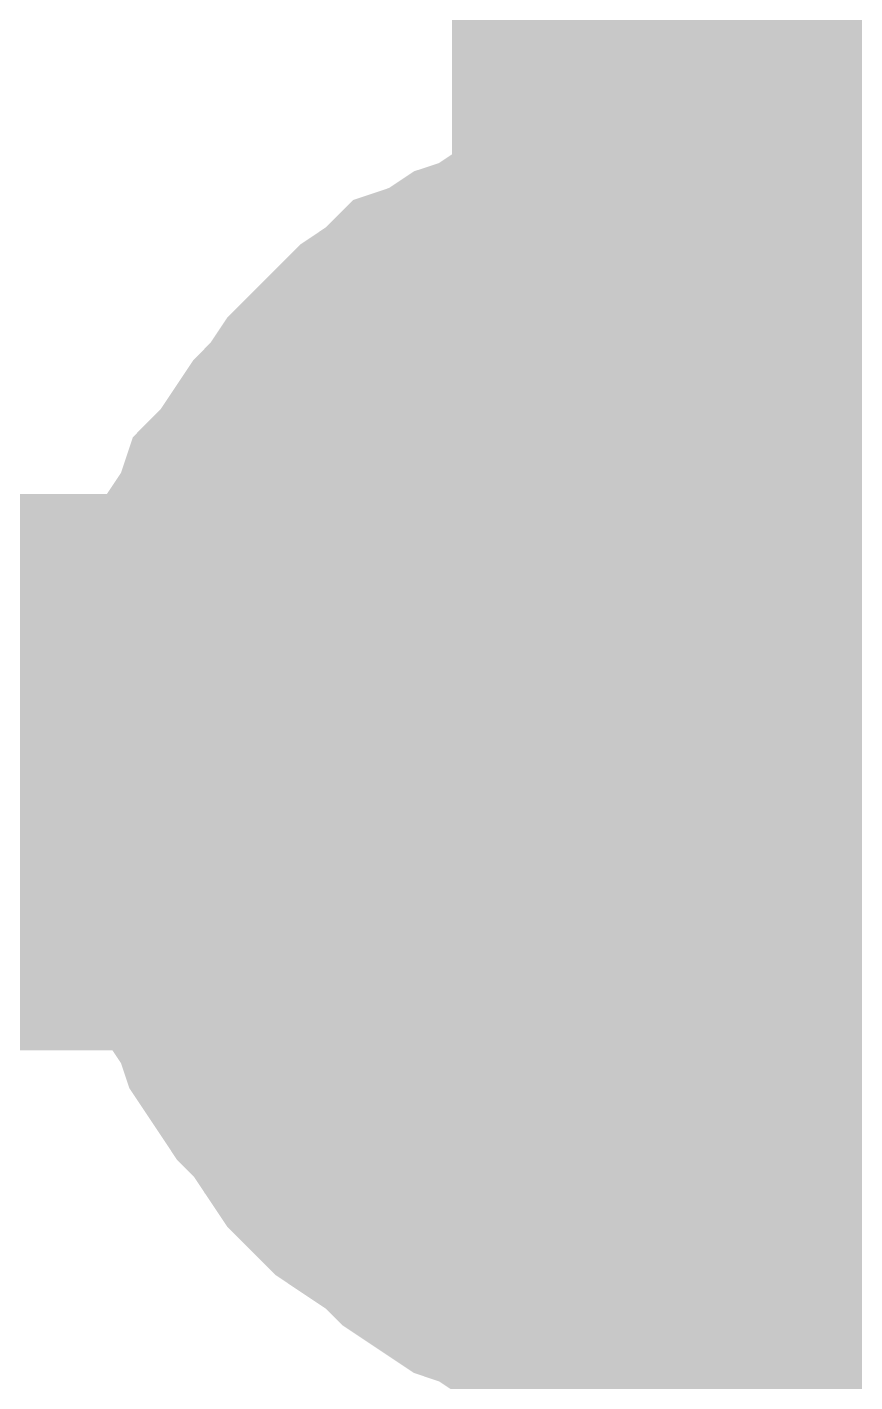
# Model space of a CAD drawing. Header units: inches. Extents: x 0 to 841, y 0 to 594.
# Drawn here: x 284.065 to 285.181, y 396.672 to 398.497 of the extents above; entities that cross this region are included whole.
import ezdxf

# ---------------------------------------------------------------- set-up
doc = ezdxf.new("R2010")
doc.units = ezdxf.units.IN
doc.layers.add('Sheet', color=255, linetype='Continuous')

msp = doc.modelspace()

# ---------------------------------------------------------------- linework, layer by layer
at = {"layer": 'Sheet'}
for points in [[(285.012, 407.4991, 0.7493, 0.7493, 0), (285.012, 397.4935, 0.7493, 0.7493, 0), (285.012, 392.4964, 0.7493, 0.7493, 0), (285.012, 392.4964, 0.7493, 0.7493, 0)], [(284.2485, 397.4935, 0.2997, 0.2997, 0), (284.2485, 397.5385, 0.2997, 0.2997, 0), (284.2485, 397.5721, 0.2997, 0.2997, 0), (284.2597, 397.6058, 0.2997, 0.2997, 0), (284.2597, 397.6507, 0.2997, 0.2997, 0), (284.2709, 397.6844, 0.2997, 0.2997, 0), (284.2822, 397.7181, 0.2997, 0.2997, 0), (284.2934, 397.763, 0.2997, 0.2997, 0), (284.3046, 397.7967, 0.2997, 0.2997, 0), (284.3271, 397.8304, 0.2997, 0.2997, 0), (284.3383, 397.8641, 0.2997, 0.2997, 0), (284.3608, 397.8866, 0.2997, 0.2997, 0), (284.3832, 397.9203, 0.2997, 0.2997, 0), (284.4057, 397.9539, 0.2997, 0.2997, 0), (284.4281, 397.9764, 0.2997, 0.2997, 0), (284.4506, 398.0101, 0.2997, 0.2997, 0), (284.4731, 398.0326, 0.2997, 0.2997, 0), (284.4955, 398.055, 0.2997, 0.2997, 0), (284.5292, 398.0887, 0.2997, 0.2997, 0), (284.5629, 398.1112, 0.2997, 0.2997, 0), (284.5853, 398.1336, 0.2997, 0.2997, 0), (284.619, 398.1449, 0.2997, 0.2997, 0), (284.6527, 398.1673, 0.2997, 0.2997, 0), (284.6864, 398.1785, 0.2997, 0.2997, 0), (284.7201, 398.201, 0.2997, 0.2997, 0), (284.7538, 398.2122, 0.2997, 0.2997, 0), (284.7875, 398.2235, 0.2997, 0.2997, 0), (284.8212, 398.2347, 0.2997, 0.2997, 0), (284.8548, 398.2459, 0.2997, 0.2997, 0), (284.8998, 398.2459, 0.2997, 0.2997, 0), (284.9334, 398.2571, 0.2997, 0.2997, 0), (284.9784, 398.2571, 0.2997, 0.2997, 0), (285.012, 398.2571, 0.2997, 0.2997, 0)], [(284.2485, 397.4935, 0.2997, 0.2997, 0), (284.2485, 397.5385, 0.2997, 0.2997, 0), (284.2485, 397.5721, 0.2997, 0.2997, 0), (284.2597, 397.6058, 0.2997, 0.2997, 0), (284.2597, 397.6507, 0.2997, 0.2997, 0), (284.2709, 397.6844, 0.2997, 0.2997, 0), (284.2822, 397.7181, 0.2997, 0.2997, 0), (284.2934, 397.763, 0.2997, 0.2997, 0), (284.3046, 397.7967, 0.2997, 0.2997, 0), (284.3271, 397.8304, 0.2997, 0.2997, 0), (284.3383, 397.8641, 0.2997, 0.2997, 0), (284.3608, 397.8866, 0.2997, 0.2997, 0), (284.3832, 397.9203, 0.2997, 0.2997, 0), (284.4057, 397.9539, 0.2997, 0.2997, 0), (284.4281, 397.9764, 0.2997, 0.2997, 0), (284.4506, 398.0101, 0.2997, 0.2997, 0), (284.4731, 398.0326, 0.2997, 0.2997, 0), (284.4955, 398.055, 0.2997, 0.2997, 0), (284.5292, 398.0887, 0.2997, 0.2997, 0), (284.5629, 398.1112, 0.2997, 0.2997, 0), (284.5853, 398.1336, 0.2997, 0.2997, 0), (284.619, 398.1449, 0.2997, 0.2997, 0), (284.6527, 398.1673, 0.2997, 0.2997, 0), (284.6864, 398.1785, 0.2997, 0.2997, 0), (284.7201, 398.201, 0.2997, 0.2997, 0), (284.7538, 398.2122, 0.2997, 0.2997, 0), (284.7875, 398.2235, 0.2997, 0.2997, 0), (284.8212, 398.2347, 0.2997, 0.2997, 0), (284.8548, 398.2459, 0.2997, 0.2997, 0), (284.8998, 398.2459, 0.2997, 0.2997, 0), (284.9334, 398.2571, 0.2997, 0.2997, 0), (284.9784, 398.2571, 0.2997, 0.2997, 0), (285.012, 398.2571, 0.2997, 0.2997, 0)], [(284.2485, 397.4935, 0.2997, 0.2997, 0), (284.2485, 397.5385, 0.2997, 0.2997, 0), (284.2485, 397.5721, 0.2997, 0.2997, 0), (284.2597, 397.6058, 0.2997, 0.2997, 0), (284.2597, 397.6507, 0.2997, 0.2997, 0), (284.2709, 397.6844, 0.2997, 0.2997, 0), (284.2822, 397.7181, 0.2997, 0.2997, 0), (284.2934, 397.763, 0.2997, 0.2997, 0), (284.3046, 397.7967, 0.2997, 0.2997, 0), (284.3271, 397.8304, 0.2997, 0.2997, 0), (284.3383, 397.8641, 0.2997, 0.2997, 0), (284.3608, 397.8866, 0.2997, 0.2997, 0), (284.3832, 397.9203, 0.2997, 0.2997, 0), (284.4057, 397.9539, 0.2997, 0.2997, 0), (284.4281, 397.9764, 0.2997, 0.2997, 0), (284.4506, 398.0101, 0.2997, 0.2997, 0), (284.4731, 398.0326, 0.2997, 0.2997, 0), (284.4955, 398.055, 0.2997, 0.2997, 0), (284.5292, 398.0887, 0.2997, 0.2997, 0), (284.5629, 398.1112, 0.2997, 0.2997, 0), (284.5853, 398.1336, 0.2997, 0.2997, 0), (284.619, 398.1449, 0.2997, 0.2997, 0), (284.6527, 398.1673, 0.2997, 0.2997, 0), (284.6864, 398.1785, 0.2997, 0.2997, 0), (284.7201, 398.201, 0.2997, 0.2997, 0), (284.7538, 398.2122, 0.2997, 0.2997, 0), (284.7875, 398.2235, 0.2997, 0.2997, 0), (284.8212, 398.2347, 0.2997, 0.2997, 0), (284.8548, 398.2459, 0.2997, 0.2997, 0), (284.8998, 398.2459, 0.2997, 0.2997, 0), (284.9334, 398.2571, 0.2997, 0.2997, 0), (284.9784, 398.2571, 0.2997, 0.2997, 0), (285.012, 398.2571, 0.2997, 0.2997, 0)], [(285.012, 398.2571, 0.2997, 0.2997, 0), (285.012, 398.2571, 0.2997, 0.2997, 0)], [(285.012, 398.2571, 0.2997, 0.2997, 0), (285.057, 398.2571, 0.2997, 0.2997, 0), (285.0906, 398.2571, 0.2997, 0.2997, 0), (285.1243, 398.2459, 0.2997, 0.2997, 0), (285.1692, 398.2459, 0.2997, 0.2997, 0), (285.2029, 398.2347, 0.2997, 0.2997, 0), (285.2366, 398.2235, 0.2997, 0.2997, 0), (285.2815, 398.2122, 0.2997, 0.2997, 0), (285.3152, 398.201, 0.2997, 0.2997, 0), (285.3489, 398.1785, 0.2997, 0.2997, 0)], [(285.012, 398.2571, 0.2997, 0.2997, 0), (285.012, 398.2571, 0.2997, 0.2997, 0)], [(285.012, 398.2571, 0.2997, 0.2997, 0), (285.057, 398.2571, 0.2997, 0.2997, 0), (285.0906, 398.2571, 0.2997, 0.2997, 0), (285.1243, 398.2459, 0.2997, 0.2997, 0), (285.1692, 398.2459, 0.2997, 0.2997, 0), (285.2029, 398.2347, 0.2997, 0.2997, 0), (285.2366, 398.2235, 0.2997, 0.2997, 0), (285.2815, 398.2122, 0.2997, 0.2997, 0), (285.3152, 398.201, 0.2997, 0.2997, 0), (285.3489, 398.1785, 0.2997, 0.2997, 0)], [(285.012, 398.2571, 0.2997, 0.2997, 0), (285.012, 398.2571, 0.2997, 0.2997, 0)], [(285.012, 398.2571, 0.2997, 0.2997, 0), (285.057, 398.2571, 0.2997, 0.2997, 0), (285.0906, 398.2571, 0.2997, 0.2997, 0), (285.1243, 398.2459, 0.2997, 0.2997, 0), (285.1692, 398.2459, 0.2997, 0.2997, 0), (285.2029, 398.2347, 0.2997, 0.2997, 0), (285.2366, 398.2235, 0.2997, 0.2997, 0), (285.2815, 398.2122, 0.2997, 0.2997, 0), (285.3152, 398.201, 0.2997, 0.2997, 0), (285.3489, 398.1785, 0.2997, 0.2997, 0)], [(284.2485, 397.4935, 0.0991, 0.0991, 0), (284.2485, 397.5385, 0.0991, 0.0991, 0), (284.2485, 397.5721, 0.0991, 0.0991, 0), (284.2597, 397.6058, 0.0991, 0.0991, 0), (284.2597, 397.6507, 0.0991, 0.0991, 0), (284.2709, 397.6844, 0.0991, 0.0991, 0), (284.2822, 397.7181, 0.0991, 0.0991, 0), (284.2934, 397.763, 0.0991, 0.0991, 0), (284.3046, 397.7967, 0.0991, 0.0991, 0), (284.3271, 397.8304, 0.0991, 0.0991, 0), (284.3383, 397.8641, 0.0991, 0.0991, 0), (284.3608, 397.8866, 0.0991, 0.0991, 0), (284.3832, 397.9203, 0.0991, 0.0991, 0), (284.4057, 397.9539, 0.0991, 0.0991, 0), (284.4281, 397.9764, 0.0991, 0.0991, 0), (284.4506, 398.0101, 0.0991, 0.0991, 0), (284.4731, 398.0326, 0.0991, 0.0991, 0), (284.4955, 398.055, 0.0991, 0.0991, 0), (284.5292, 398.0887, 0.0991, 0.0991, 0), (284.5629, 398.1112, 0.0991, 0.0991, 0), (284.5853, 398.1336, 0.0991, 0.0991, 0), (284.619, 398.1449, 0.0991, 0.0991, 0), (284.6527, 398.1673, 0.0991, 0.0991, 0), (284.6864, 398.1785, 0.0991, 0.0991, 0), (284.7201, 398.201, 0.0991, 0.0991, 0), (284.7538, 398.2122, 0.0991, 0.0991, 0), (284.7875, 398.2235, 0.0991, 0.0991, 0), (284.8212, 398.2347, 0.0991, 0.0991, 0), (284.8548, 398.2459, 0.0991, 0.0991, 0), (284.8998, 398.2459, 0.0991, 0.0991, 0), (284.9334, 398.2571, 0.0991, 0.0991, 0), (284.9784, 398.2571, 0.0991, 0.0991, 0), (285.012, 398.2571, 0.0991, 0.0991, 0)], [(284.2485, 397.4935, 0.0991, 0.0991, 0), (284.2485, 397.5385, 0.0991, 0.0991, 0), (284.2485, 397.5721, 0.0991, 0.0991, 0), (284.2597, 397.6058, 0.0991, 0.0991, 0), (284.2597, 397.6507, 0.0991, 0.0991, 0), (284.2709, 397.6844, 0.0991, 0.0991, 0), (284.2822, 397.7181, 0.0991, 0.0991, 0), (284.2934, 397.763, 0.0991, 0.0991, 0), (284.3046, 397.7967, 0.0991, 0.0991, 0), (284.3271, 397.8304, 0.0991, 0.0991, 0), (284.3383, 397.8641, 0.0991, 0.0991, 0), (284.3608, 397.8866, 0.0991, 0.0991, 0), (284.3832, 397.9203, 0.0991, 0.0991, 0), (284.4057, 397.9539, 0.0991, 0.0991, 0), (284.4281, 397.9764, 0.0991, 0.0991, 0), (284.4506, 398.0101, 0.0991, 0.0991, 0), (284.4731, 398.0326, 0.0991, 0.0991, 0), (284.4955, 398.055, 0.0991, 0.0991, 0), (284.5292, 398.0887, 0.0991, 0.0991, 0), (284.5629, 398.1112, 0.0991, 0.0991, 0), (284.5853, 398.1336, 0.0991, 0.0991, 0), (284.619, 398.1449, 0.0991, 0.0991, 0), (284.6527, 398.1673, 0.0991, 0.0991, 0), (284.6864, 398.1785, 0.0991, 0.0991, 0), (284.7201, 398.201, 0.0991, 0.0991, 0), (284.7538, 398.2122, 0.0991, 0.0991, 0), (284.7875, 398.2235, 0.0991, 0.0991, 0), (284.8212, 398.2347, 0.0991, 0.0991, 0), (284.8548, 398.2459, 0.0991, 0.0991, 0), (284.8998, 398.2459, 0.0991, 0.0991, 0), (284.9334, 398.2571, 0.0991, 0.0991, 0), (284.9784, 398.2571, 0.0991, 0.0991, 0), (285.012, 398.2571, 0.0991, 0.0991, 0)], [(284.2485, 397.4935, 0.0991, 0.0991, 0), (284.2485, 397.5385, 0.0991, 0.0991, 0), (284.2485, 397.5721, 0.0991, 0.0991, 0), (284.2597, 397.6058, 0.0991, 0.0991, 0), (284.2597, 397.6507, 0.0991, 0.0991, 0), (284.2709, 397.6844, 0.0991, 0.0991, 0), (284.2822, 397.7181, 0.0991, 0.0991, 0), (284.2934, 397.763, 0.0991, 0.0991, 0), (284.3046, 397.7967, 0.0991, 0.0991, 0), (284.3271, 397.8304, 0.0991, 0.0991, 0), (284.3383, 397.8641, 0.0991, 0.0991, 0), (284.3608, 397.8866, 0.0991, 0.0991, 0), (284.3832, 397.9203, 0.0991, 0.0991, 0), (284.4057, 397.9539, 0.0991, 0.0991, 0), (284.4281, 397.9764, 0.0991, 0.0991, 0), (284.4506, 398.0101, 0.0991, 0.0991, 0), (284.4731, 398.0326, 0.0991, 0.0991, 0), (284.4955, 398.055, 0.0991, 0.0991, 0), (284.5292, 398.0887, 0.0991, 0.0991, 0), (284.5629, 398.1112, 0.0991, 0.0991, 0), (284.5853, 398.1336, 0.0991, 0.0991, 0), (284.619, 398.1449, 0.0991, 0.0991, 0), (284.6527, 398.1673, 0.0991, 0.0991, 0), (284.6864, 398.1785, 0.0991, 0.0991, 0), (284.7201, 398.201, 0.0991, 0.0991, 0), (284.7538, 398.2122, 0.0991, 0.0991, 0), (284.7875, 398.2235, 0.0991, 0.0991, 0), (284.8212, 398.2347, 0.0991, 0.0991, 0), (284.8548, 398.2459, 0.0991, 0.0991, 0), (284.8998, 398.2459, 0.0991, 0.0991, 0), (284.9334, 398.2571, 0.0991, 0.0991, 0), (284.9784, 398.2571, 0.0991, 0.0991, 0), (285.012, 398.2571, 0.0991, 0.0991, 0)], [(285.012, 398.2571, 0.0991, 0.0991, 0), (285.012, 398.2571, 0.0991, 0.0991, 0)], [(285.012, 398.2571, 0.0991, 0.0991, 0), (285.057, 398.2571, 0.0991, 0.0991, 0), (285.0906, 398.2571, 0.0991, 0.0991, 0), (285.1243, 398.2459, 0.0991, 0.0991, 0), (285.1692, 398.2459, 0.0991, 0.0991, 0), (285.2029, 398.2347, 0.0991, 0.0991, 0), (285.2366, 398.2235, 0.0991, 0.0991, 0)], [(285.012, 398.2571, 0.0991, 0.0991, 0), (285.012, 398.2571, 0.0991, 0.0991, 0)], [(285.012, 398.2571, 0.0991, 0.0991, 0), (285.057, 398.2571, 0.0991, 0.0991, 0), (285.0906, 398.2571, 0.0991, 0.0991, 0), (285.1243, 398.2459, 0.0991, 0.0991, 0), (285.1692, 398.2459, 0.0991, 0.0991, 0), (285.2029, 398.2347, 0.0991, 0.0991, 0), (285.2366, 398.2235, 0.0991, 0.0991, 0)], [(285.012, 398.2571, 0.0991, 0.0991, 0), (285.012, 398.2571, 0.0991, 0.0991, 0)], [(285.012, 398.2571, 0.0991, 0.0991, 0), (285.057, 398.2571, 0.0991, 0.0991, 0), (285.0906, 398.2571, 0.0991, 0.0991, 0), (285.1243, 398.2459, 0.0991, 0.0991, 0), (285.1692, 398.2459, 0.0991, 0.0991, 0), (285.2029, 398.2347, 0.0991, 0.0991, 0), (285.2366, 398.2235, 0.0991, 0.0991, 0)], [(284.5067, 397.4935, 0.2997, 0.2997, 0), (284.5067, 397.516, 0.2997, 0.2997, 0), (284.5067, 397.5497, 0.2997, 0.2997, 0), (284.518, 397.5721, 0.2997, 0.2997, 0), (284.518, 397.5946, 0.2997, 0.2997, 0), (284.518, 397.6171, 0.2997, 0.2997, 0), (284.5292, 397.6395, 0.2997, 0.2997, 0), (284.5404, 397.6732, 0.2997, 0.2997, 0), (284.5517, 397.6957, 0.2997, 0.2997, 0), (284.5517, 397.7181, 0.2997, 0.2997, 0), (284.5629, 397.7406, 0.2997, 0.2997, 0), (284.5741, 397.7518, 0.2997, 0.2997, 0), (284.5966, 397.7743, 0.2997, 0.2997, 0), (284.6078, 397.7967, 0.2997, 0.2997, 0), (284.619, 397.8192, 0.2997, 0.2997, 0), (284.6415, 397.8304, 0.2997, 0.2997, 0), (284.6527, 397.8529, 0.2997, 0.2997, 0), (284.6752, 397.8641, 0.2997, 0.2997, 0), (284.6864, 397.8866, 0.2997, 0.2997, 0), (284.7089, 397.8978, 0.2997, 0.2997, 0), (284.7313, 397.909, 0.2997, 0.2997, 0), (284.7538, 397.9315, 0.2997, 0.2997, 0), (284.765, 397.9427, 0.2997, 0.2997, 0), (284.7875, 397.9539, 0.2997, 0.2997, 0), (284.8099, 397.9539, 0.2997, 0.2997, 0), (284.8324, 397.9652, 0.2997, 0.2997, 0), (284.8661, 397.9764, 0.2997, 0.2997, 0), (284.8885, 397.9876, 0.2997, 0.2997, 0), (284.911, 397.9876, 0.2997, 0.2997, 0), (284.9334, 397.9876, 0.2997, 0.2997, 0), (284.9559, 397.9989, 0.2997, 0.2997, 0), (284.9896, 397.9989, 0.2997, 0.2997, 0), (285.012, 397.9989, 0.2997, 0.2997, 0)], [(284.5067, 397.4935, 0.2997, 0.2997, 0), (284.5067, 397.516, 0.2997, 0.2997, 0), (284.5067, 397.5497, 0.2997, 0.2997, 0), (284.518, 397.5721, 0.2997, 0.2997, 0), (284.518, 397.5946, 0.2997, 0.2997, 0), (284.518, 397.6171, 0.2997, 0.2997, 0), (284.5292, 397.6395, 0.2997, 0.2997, 0), (284.5404, 397.6732, 0.2997, 0.2997, 0), (284.5517, 397.6957, 0.2997, 0.2997, 0), (284.5517, 397.7181, 0.2997, 0.2997, 0), (284.5629, 397.7406, 0.2997, 0.2997, 0), (284.5741, 397.7518, 0.2997, 0.2997, 0), (284.5966, 397.7743, 0.2997, 0.2997, 0), (284.6078, 397.7967, 0.2997, 0.2997, 0), (284.619, 397.8192, 0.2997, 0.2997, 0), (284.6415, 397.8304, 0.2997, 0.2997, 0), (284.6527, 397.8529, 0.2997, 0.2997, 0), (284.6752, 397.8641, 0.2997, 0.2997, 0), (284.6864, 397.8866, 0.2997, 0.2997, 0), (284.7089, 397.8978, 0.2997, 0.2997, 0), (284.7313, 397.909, 0.2997, 0.2997, 0), (284.7538, 397.9315, 0.2997, 0.2997, 0), (284.765, 397.9427, 0.2997, 0.2997, 0), (284.7875, 397.9539, 0.2997, 0.2997, 0), (284.8099, 397.9539, 0.2997, 0.2997, 0), (284.8324, 397.9652, 0.2997, 0.2997, 0), (284.8661, 397.9764, 0.2997, 0.2997, 0), (284.8885, 397.9876, 0.2997, 0.2997, 0), (284.911, 397.9876, 0.2997, 0.2997, 0), (284.9334, 397.9876, 0.2997, 0.2997, 0), (284.9559, 397.9989, 0.2997, 0.2997, 0), (284.9896, 397.9989, 0.2997, 0.2997, 0), (285.012, 397.9989, 0.2997, 0.2997, 0)], [(285.012, 397.9989, 0.2997, 0.2997, 0), (285.012, 397.9989, 0.2997, 0.2997, 0)], [(285.012, 397.9989, 0.2997, 0.2997, 0), (285.0345, 397.9989, 0.2997, 0.2997, 0), (285.0682, 397.9989, 0.2997, 0.2997, 0), (285.0906, 397.9876, 0.2997, 0.2997, 0), (285.1131, 397.9876, 0.2997, 0.2997, 0), (285.1356, 397.9876, 0.2997, 0.2997, 0), (285.158, 397.9764, 0.2997, 0.2997, 0), (285.1917, 397.9652, 0.2997, 0.2997, 0), (285.2142, 397.9539, 0.2997, 0.2997, 0), (285.2366, 397.9539, 0.2997, 0.2997, 0), (285.2591, 397.9427, 0.2997, 0.2997, 0), (285.2703, 397.9315, 0.2997, 0.2997, 0), (285.2928, 397.909, 0.2997, 0.2997, 0), (285.3152, 397.8978, 0.2997, 0.2997, 0), (285.3377, 397.8866, 0.2997, 0.2997, 0)], [(285.012, 397.9989, 0.2997, 0.2997, 0), (285.012, 397.9989, 0.2997, 0.2997, 0)], [(285.012, 397.9989, 0.2997, 0.2997, 0), (285.0345, 397.9989, 0.2997, 0.2997, 0), (285.0682, 397.9989, 0.2997, 0.2997, 0), (285.0906, 397.9876, 0.2997, 0.2997, 0), (285.1131, 397.9876, 0.2997, 0.2997, 0), (285.1356, 397.9876, 0.2997, 0.2997, 0), (285.158, 397.9764, 0.2997, 0.2997, 0), (285.1917, 397.9652, 0.2997, 0.2997, 0), (285.2142, 397.9539, 0.2997, 0.2997, 0), (285.2366, 397.9539, 0.2997, 0.2997, 0), (285.2591, 397.9427, 0.2997, 0.2997, 0), (285.2703, 397.9315, 0.2997, 0.2997, 0), (285.2928, 397.909, 0.2997, 0.2997, 0), (285.3152, 397.8978, 0.2997, 0.2997, 0), (285.3377, 397.8866, 0.2997, 0.2997, 0)], [(284.5067, 397.4935, 0.0991, 0.0991, 0), (284.5067, 397.516, 0.0991, 0.0991, 0), (284.5067, 397.5497, 0.0991, 0.0991, 0), (284.518, 397.5721, 0.0991, 0.0991, 0), (284.518, 397.5946, 0.0991, 0.0991, 0), (284.518, 397.6171, 0.0991, 0.0991, 0), (284.5292, 397.6395, 0.0991, 0.0991, 0), (284.5404, 397.6732, 0.0991, 0.0991, 0), (284.5517, 397.6957, 0.0991, 0.0991, 0), (284.5517, 397.7181, 0.0991, 0.0991, 0), (284.5629, 397.7406, 0.0991, 0.0991, 0), (284.5741, 397.7518, 0.0991, 0.0991, 0), (284.5966, 397.7743, 0.0991, 0.0991, 0), (284.6078, 397.7967, 0.0991, 0.0991, 0), (284.619, 397.8192, 0.0991, 0.0991, 0), (284.6415, 397.8304, 0.0991, 0.0991, 0), (284.6527, 397.8529, 0.0991, 0.0991, 0), (284.6752, 397.8641, 0.0991, 0.0991, 0), (284.6864, 397.8866, 0.0991, 0.0991, 0), (284.7089, 397.8978, 0.0991, 0.0991, 0), (284.7313, 397.909, 0.0991, 0.0991, 0), (284.7538, 397.9315, 0.0991, 0.0991, 0), (284.765, 397.9427, 0.0991, 0.0991, 0), (284.7875, 397.9539, 0.0991, 0.0991, 0), (284.8099, 397.9539, 0.0991, 0.0991, 0), (284.8324, 397.9652, 0.0991, 0.0991, 0), (284.8661, 397.9764, 0.0991, 0.0991, 0), (284.8885, 397.9876, 0.0991, 0.0991, 0), (284.911, 397.9876, 0.0991, 0.0991, 0), (284.9334, 397.9876, 0.0991, 0.0991, 0), (284.9559, 397.9989, 0.0991, 0.0991, 0), (284.9896, 397.9989, 0.0991, 0.0991, 0), (285.012, 397.9989, 0.0991, 0.0991, 0)], [(284.5067, 397.4935, 0.0991, 0.0991, 0), (284.5067, 397.516, 0.0991, 0.0991, 0), (284.5067, 397.5497, 0.0991, 0.0991, 0), (284.518, 397.5721, 0.0991, 0.0991, 0), (284.518, 397.5946, 0.0991, 0.0991, 0), (284.518, 397.6171, 0.0991, 0.0991, 0), (284.5292, 397.6395, 0.0991, 0.0991, 0), (284.5404, 397.6732, 0.0991, 0.0991, 0), (284.5517, 397.6957, 0.0991, 0.0991, 0), (284.5517, 397.7181, 0.0991, 0.0991, 0), (284.5629, 397.7406, 0.0991, 0.0991, 0), (284.5741, 397.7518, 0.0991, 0.0991, 0), (284.5966, 397.7743, 0.0991, 0.0991, 0), (284.6078, 397.7967, 0.0991, 0.0991, 0), (284.619, 397.8192, 0.0991, 0.0991, 0), (284.6415, 397.8304, 0.0991, 0.0991, 0), (284.6527, 397.8529, 0.0991, 0.0991, 0), (284.6752, 397.8641, 0.0991, 0.0991, 0), (284.6864, 397.8866, 0.0991, 0.0991, 0), (284.7089, 397.8978, 0.0991, 0.0991, 0), (284.7313, 397.909, 0.0991, 0.0991, 0), (284.7538, 397.9315, 0.0991, 0.0991, 0), (284.765, 397.9427, 0.0991, 0.0991, 0), (284.7875, 397.9539, 0.0991, 0.0991, 0), (284.8099, 397.9539, 0.0991, 0.0991, 0), (284.8324, 397.9652, 0.0991, 0.0991, 0), (284.8661, 397.9764, 0.0991, 0.0991, 0), (284.8885, 397.9876, 0.0991, 0.0991, 0), (284.911, 397.9876, 0.0991, 0.0991, 0), (284.9334, 397.9876, 0.0991, 0.0991, 0), (284.9559, 397.9989, 0.0991, 0.0991, 0), (284.9896, 397.9989, 0.0991, 0.0991, 0), (285.012, 397.9989, 0.0991, 0.0991, 0)], [(285.012, 397.9989, 0.0991, 0.0991, 0), (285.012, 397.9989, 0.0991, 0.0991, 0)], [(285.012, 397.9989, 0.0991, 0.0991, 0), (285.0345, 397.9989, 0.0991, 0.0991, 0), (285.0682, 397.9989, 0.0991, 0.0991, 0), (285.0906, 397.9876, 0.0991, 0.0991, 0), (285.1131, 397.9876, 0.0991, 0.0991, 0), (285.1356, 397.9876, 0.0991, 0.0991, 0), (285.158, 397.9764, 0.0991, 0.0991, 0), (285.1917, 397.9652, 0.0991, 0.0991, 0), (285.2142, 397.9539, 0.0991, 0.0991, 0), (285.2366, 397.9539, 0.0991, 0.0991, 0)], [(285.012, 397.9989, 0.0991, 0.0991, 0), (285.012, 397.9989, 0.0991, 0.0991, 0)], [(285.012, 397.9989, 0.0991, 0.0991, 0), (285.0345, 397.9989, 0.0991, 0.0991, 0), (285.0682, 397.9989, 0.0991, 0.0991, 0), (285.0906, 397.9876, 0.0991, 0.0991, 0), (285.1131, 397.9876, 0.0991, 0.0991, 0), (285.1356, 397.9876, 0.0991, 0.0991, 0), (285.158, 397.9764, 0.0991, 0.0991, 0), (285.1917, 397.9652, 0.0991, 0.0991, 0), (285.2142, 397.9539, 0.0991, 0.0991, 0), (285.2366, 397.9539, 0.0991, 0.0991, 0)], [(279.5099, 397.4935, 0.7493, 0.7493, 0), (285.012, 397.4935, 0.7493, 0.7493, 0)], [(280.0152, 397.4935, 0.2997, 0.2997, 0), (285.012, 397.4935, 0.2997, 0.2997, 0)], [(285.012, 396.7299, 0.2997, 0.2997, 0), (284.9784, 396.7299, 0.2997, 0.2997, 0), (284.9334, 396.7299, 0.2997, 0.2997, 0), (284.8998, 396.7412, 0.2997, 0.2997, 0), (284.8548, 396.7412, 0.2997, 0.2997, 0), (284.8212, 396.7524, 0.2997, 0.2997, 0), (284.7875, 396.7636, 0.2997, 0.2997, 0), (284.7538, 396.7748, 0.2997, 0.2997, 0), (284.7201, 396.7861, 0.2997, 0.2997, 0), (284.6864, 396.8085, 0.2997, 0.2997, 0), (284.6527, 396.8198, 0.2997, 0.2997, 0), (284.619, 396.8422, 0.2997, 0.2997, 0), (284.5853, 396.8647, 0.2997, 0.2997, 0), (284.5629, 396.8871, 0.2997, 0.2997, 0), (284.5292, 396.9096, 0.2997, 0.2997, 0), (284.4955, 396.9321, 0.2997, 0.2997, 0), (284.4731, 396.9545, 0.2997, 0.2997, 0), (284.4506, 396.977, 0.2997, 0.2997, 0), (284.4281, 397.0107, 0.2997, 0.2997, 0), (284.4057, 397.0444, 0.2997, 0.2997, 0), (284.3832, 397.0668, 0.2997, 0.2997, 0), (284.3608, 397.1005, 0.2997, 0.2997, 0), (284.3383, 397.1342, 0.2997, 0.2997, 0), (284.3271, 397.1679, 0.2997, 0.2997, 0), (284.3046, 397.2016, 0.2997, 0.2997, 0), (284.2934, 397.2353, 0.2997, 0.2997, 0), (284.2822, 397.2689, 0.2997, 0.2997, 0), (284.2709, 397.3026, 0.2997, 0.2997, 0), (284.2597, 397.3363, 0.2997, 0.2997, 0), (284.2597, 397.3812, 0.2997, 0.2997, 0), (284.2485, 397.4149, 0.2997, 0.2997, 0), (284.2485, 397.4598, 0.2997, 0.2997, 0), (284.2485, 397.4935, 0.2997, 0.2997, 0)], [(284.2485, 397.4935, 0.2997, 0.2997, 0), (284.2485, 397.4935, 0.2997, 0.2997, 0)], [(285.012, 396.7299, 0.2997, 0.2997, 0), (284.9784, 396.7299, 0.2997, 0.2997, 0), (284.9334, 396.7299, 0.2997, 0.2997, 0), (284.8998, 396.7412, 0.2997, 0.2997, 0), (284.8548, 396.7412, 0.2997, 0.2997, 0), (284.8212, 396.7524, 0.2997, 0.2997, 0), (284.7875, 396.7636, 0.2997, 0.2997, 0), (284.7538, 396.7748, 0.2997, 0.2997, 0), (284.7201, 396.7861, 0.2997, 0.2997, 0), (284.6864, 396.8085, 0.2997, 0.2997, 0), (284.6527, 396.8198, 0.2997, 0.2997, 0), (284.619, 396.8422, 0.2997, 0.2997, 0), (284.5853, 396.8647, 0.2997, 0.2997, 0), (284.5629, 396.8871, 0.2997, 0.2997, 0), (284.5292, 396.9096, 0.2997, 0.2997, 0), (284.4955, 396.9321, 0.2997, 0.2997, 0), (284.4731, 396.9545, 0.2997, 0.2997, 0), (284.4506, 396.977, 0.2997, 0.2997, 0), (284.4281, 397.0107, 0.2997, 0.2997, 0), (284.4057, 397.0444, 0.2997, 0.2997, 0), (284.3832, 397.0668, 0.2997, 0.2997, 0), (284.3608, 397.1005, 0.2997, 0.2997, 0), (284.3383, 397.1342, 0.2997, 0.2997, 0), (284.3271, 397.1679, 0.2997, 0.2997, 0), (284.3046, 397.2016, 0.2997, 0.2997, 0), (284.2934, 397.2353, 0.2997, 0.2997, 0), (284.2822, 397.2689, 0.2997, 0.2997, 0), (284.2709, 397.3026, 0.2997, 0.2997, 0), (284.2597, 397.3363, 0.2997, 0.2997, 0), (284.2597, 397.3812, 0.2997, 0.2997, 0), (284.2485, 397.4149, 0.2997, 0.2997, 0), (284.2485, 397.4598, 0.2997, 0.2997, 0), (284.2485, 397.4935, 0.2997, 0.2997, 0)], [(284.2485, 397.4935, 0.2997, 0.2997, 0), (284.2485, 397.4935, 0.2997, 0.2997, 0)], [(285.012, 396.7299, 0.2997, 0.2997, 0), (284.9784, 396.7299, 0.2997, 0.2997, 0), (284.9334, 396.7299, 0.2997, 0.2997, 0), (284.8998, 396.7412, 0.2997, 0.2997, 0), (284.8548, 396.7412, 0.2997, 0.2997, 0), (284.8212, 396.7524, 0.2997, 0.2997, 0), (284.7875, 396.7636, 0.2997, 0.2997, 0), (284.7538, 396.7748, 0.2997, 0.2997, 0), (284.7201, 396.7861, 0.2997, 0.2997, 0), (284.6864, 396.8085, 0.2997, 0.2997, 0), (284.6527, 396.8198, 0.2997, 0.2997, 0), (284.619, 396.8422, 0.2997, 0.2997, 0), (284.5853, 396.8647, 0.2997, 0.2997, 0), (284.5629, 396.8871, 0.2997, 0.2997, 0), (284.5292, 396.9096, 0.2997, 0.2997, 0), (284.4955, 396.9321, 0.2997, 0.2997, 0), (284.4731, 396.9545, 0.2997, 0.2997, 0), (284.4506, 396.977, 0.2997, 0.2997, 0), (284.4281, 397.0107, 0.2997, 0.2997, 0), (284.4057, 397.0444, 0.2997, 0.2997, 0), (284.3832, 397.0668, 0.2997, 0.2997, 0), (284.3608, 397.1005, 0.2997, 0.2997, 0), (284.3383, 397.1342, 0.2997, 0.2997, 0), (284.3271, 397.1679, 0.2997, 0.2997, 0), (284.3046, 397.2016, 0.2997, 0.2997, 0), (284.2934, 397.2353, 0.2997, 0.2997, 0), (284.2822, 397.2689, 0.2997, 0.2997, 0), (284.2709, 397.3026, 0.2997, 0.2997, 0), (284.2597, 397.3363, 0.2997, 0.2997, 0), (284.2597, 397.3812, 0.2997, 0.2997, 0), (284.2485, 397.4149, 0.2997, 0.2997, 0), (284.2485, 397.4598, 0.2997, 0.2997, 0), (284.2485, 397.4935, 0.2997, 0.2997, 0)], [(284.2485, 397.4935, 0.2997, 0.2997, 0), (284.2485, 397.4935, 0.2997, 0.2997, 0)], [(285.012, 396.9882, 0.2997, 0.2997, 0), (284.9896, 396.9882, 0.2997, 0.2997, 0), (284.9559, 396.9882, 0.2997, 0.2997, 0), (284.9334, 396.9994, 0.2997, 0.2997, 0), (284.911, 396.9994, 0.2997, 0.2997, 0), (284.8885, 396.9994, 0.2997, 0.2997, 0), (284.8661, 397.0107, 0.2997, 0.2997, 0), (284.8324, 397.0219, 0.2997, 0.2997, 0), (284.8099, 397.0331, 0.2997, 0.2997, 0), (284.7875, 397.0331, 0.2997, 0.2997, 0), (284.765, 397.0444, 0.2997, 0.2997, 0), (284.7538, 397.0556, 0.2997, 0.2997, 0), (284.7313, 397.078, 0.2997, 0.2997, 0), (284.7089, 397.0893, 0.2997, 0.2997, 0), (284.6864, 397.1005, 0.2997, 0.2997, 0), (284.6752, 397.123, 0.2997, 0.2997, 0), (284.6527, 397.1342, 0.2997, 0.2997, 0), (284.6415, 397.1566, 0.2997, 0.2997, 0), (284.619, 397.1679, 0.2997, 0.2997, 0), (284.6078, 397.1903, 0.2997, 0.2997, 0), (284.5966, 397.2128, 0.2997, 0.2997, 0), (284.5741, 397.2353, 0.2997, 0.2997, 0), (284.5629, 397.2465, 0.2997, 0.2997, 0), (284.5517, 397.2689, 0.2997, 0.2997, 0), (284.5517, 397.2914, 0.2997, 0.2997, 0), (284.5404, 397.3139, 0.2997, 0.2997, 0), (284.5292, 397.3476, 0.2997, 0.2997, 0), (284.518, 397.37, 0.2997, 0.2997, 0), (284.518, 397.3925, 0.2997, 0.2997, 0), (284.518, 397.4149, 0.2997, 0.2997, 0), (284.5067, 397.4374, 0.2997, 0.2997, 0), (284.5067, 397.4711, 0.2997, 0.2997, 0), (284.5067, 397.4935, 0.2997, 0.2997, 0)], [(284.5067, 397.4935, 0.2997, 0.2997, 0), (284.5067, 397.4935, 0.2997, 0.2997, 0)], [(285.012, 396.9882, 0.2997, 0.2997, 0), (284.9896, 396.9882, 0.2997, 0.2997, 0), (284.9559, 396.9882, 0.2997, 0.2997, 0), (284.9334, 396.9994, 0.2997, 0.2997, 0), (284.911, 396.9994, 0.2997, 0.2997, 0), (284.8885, 396.9994, 0.2997, 0.2997, 0), (284.8661, 397.0107, 0.2997, 0.2997, 0), (284.8324, 397.0219, 0.2997, 0.2997, 0), (284.8099, 397.0331, 0.2997, 0.2997, 0), (284.7875, 397.0331, 0.2997, 0.2997, 0), (284.765, 397.0444, 0.2997, 0.2997, 0), (284.7538, 397.0556, 0.2997, 0.2997, 0), (284.7313, 397.078, 0.2997, 0.2997, 0), (284.7089, 397.0893, 0.2997, 0.2997, 0), (284.6864, 397.1005, 0.2997, 0.2997, 0), (284.6752, 397.123, 0.2997, 0.2997, 0), (284.6527, 397.1342, 0.2997, 0.2997, 0), (284.6415, 397.1566, 0.2997, 0.2997, 0), (284.619, 397.1679, 0.2997, 0.2997, 0), (284.6078, 397.1903, 0.2997, 0.2997, 0), (284.5966, 397.2128, 0.2997, 0.2997, 0), (284.5741, 397.2353, 0.2997, 0.2997, 0), (284.5629, 397.2465, 0.2997, 0.2997, 0), (284.5517, 397.2689, 0.2997, 0.2997, 0), (284.5517, 397.2914, 0.2997, 0.2997, 0), (284.5404, 397.3139, 0.2997, 0.2997, 0), (284.5292, 397.3476, 0.2997, 0.2997, 0), (284.518, 397.37, 0.2997, 0.2997, 0), (284.518, 397.3925, 0.2997, 0.2997, 0), (284.518, 397.4149, 0.2997, 0.2997, 0), (284.5067, 397.4374, 0.2997, 0.2997, 0), (284.5067, 397.4711, 0.2997, 0.2997, 0), (284.5067, 397.4935, 0.2997, 0.2997, 0)], [(284.5067, 397.4935, 0.2997, 0.2997, 0), (284.5067, 397.4935, 0.2997, 0.2997, 0)], [(285.012, 396.7299, 0.0991, 0.0991, 0), (284.9784, 396.7299, 0.0991, 0.0991, 0), (284.9334, 396.7299, 0.0991, 0.0991, 0), (284.8998, 396.7412, 0.0991, 0.0991, 0), (284.8548, 396.7412, 0.0991, 0.0991, 0), (284.8212, 396.7524, 0.0991, 0.0991, 0), (284.7875, 396.7636, 0.0991, 0.0991, 0), (284.7538, 396.7748, 0.0991, 0.0991, 0), (284.7201, 396.7861, 0.0991, 0.0991, 0), (284.6864, 396.8085, 0.0991, 0.0991, 0), (284.6527, 396.8198, 0.0991, 0.0991, 0), (284.619, 396.8422, 0.0991, 0.0991, 0), (284.5853, 396.8647, 0.0991, 0.0991, 0), (284.5629, 396.8871, 0.0991, 0.0991, 0), (284.5292, 396.9096, 0.0991, 0.0991, 0), (284.4955, 396.9321, 0.0991, 0.0991, 0), (284.4731, 396.9545, 0.0991, 0.0991, 0), (284.4506, 396.977, 0.0991, 0.0991, 0), (284.4281, 397.0107, 0.0991, 0.0991, 0), (284.4057, 397.0444, 0.0991, 0.0991, 0), (284.3832, 397.0668, 0.0991, 0.0991, 0), (284.3608, 397.1005, 0.0991, 0.0991, 0), (284.3383, 397.1342, 0.0991, 0.0991, 0), (284.3271, 397.1679, 0.0991, 0.0991, 0), (284.3046, 397.2016, 0.0991, 0.0991, 0), (284.2934, 397.2353, 0.0991, 0.0991, 0), (284.2822, 397.2689, 0.0991, 0.0991, 0), (284.2709, 397.3026, 0.0991, 0.0991, 0), (284.2597, 397.3363, 0.0991, 0.0991, 0), (284.2597, 397.3812, 0.0991, 0.0991, 0), (284.2485, 397.4149, 0.0991, 0.0991, 0), (284.2485, 397.4598, 0.0991, 0.0991, 0), (284.2485, 397.4935, 0.0991, 0.0991, 0)], [(284.2485, 397.4935, 0.0991, 0.0991, 0), (284.2485, 397.4935, 0.0991, 0.0991, 0)], [(285.012, 396.7299, 0.0991, 0.0991, 0), (284.9784, 396.7299, 0.0991, 0.0991, 0), (284.9334, 396.7299, 0.0991, 0.0991, 0), (284.8998, 396.7412, 0.0991, 0.0991, 0), (284.8548, 396.7412, 0.0991, 0.0991, 0), (284.8212, 396.7524, 0.0991, 0.0991, 0), (284.7875, 396.7636, 0.0991, 0.0991, 0), (284.7538, 396.7748, 0.0991, 0.0991, 0), (284.7201, 396.7861, 0.0991, 0.0991, 0), (284.6864, 396.8085, 0.0991, 0.0991, 0), (284.6527, 396.8198, 0.0991, 0.0991, 0), (284.619, 396.8422, 0.0991, 0.0991, 0), (284.5853, 396.8647, 0.0991, 0.0991, 0), (284.5629, 396.8871, 0.0991, 0.0991, 0), (284.5292, 396.9096, 0.0991, 0.0991, 0), (284.4955, 396.9321, 0.0991, 0.0991, 0), (284.4731, 396.9545, 0.0991, 0.0991, 0), (284.4506, 396.977, 0.0991, 0.0991, 0), (284.4281, 397.0107, 0.0991, 0.0991, 0), (284.4057, 397.0444, 0.0991, 0.0991, 0), (284.3832, 397.0668, 0.0991, 0.0991, 0), (284.3608, 397.1005, 0.0991, 0.0991, 0), (284.3383, 397.1342, 0.0991, 0.0991, 0), (284.3271, 397.1679, 0.0991, 0.0991, 0), (284.3046, 397.2016, 0.0991, 0.0991, 0), (284.2934, 397.2353, 0.0991, 0.0991, 0), (284.2822, 397.2689, 0.0991, 0.0991, 0), (284.2709, 397.3026, 0.0991, 0.0991, 0), (284.2597, 397.3363, 0.0991, 0.0991, 0), (284.2597, 397.3812, 0.0991, 0.0991, 0), (284.2485, 397.4149, 0.0991, 0.0991, 0), (284.2485, 397.4598, 0.0991, 0.0991, 0), (284.2485, 397.4935, 0.0991, 0.0991, 0)], [(284.2485, 397.4935, 0.0991, 0.0991, 0), (284.2485, 397.4935, 0.0991, 0.0991, 0)], [(285.012, 396.7299, 0.0991, 0.0991, 0), (284.9784, 396.7299, 0.0991, 0.0991, 0), (284.9334, 396.7299, 0.0991, 0.0991, 0), (284.8998, 396.7412, 0.0991, 0.0991, 0), (284.8548, 396.7412, 0.0991, 0.0991, 0), (284.8212, 396.7524, 0.0991, 0.0991, 0), (284.7875, 396.7636, 0.0991, 0.0991, 0), (284.7538, 396.7748, 0.0991, 0.0991, 0), (284.7201, 396.7861, 0.0991, 0.0991, 0), (284.6864, 396.8085, 0.0991, 0.0991, 0), (284.6527, 396.8198, 0.0991, 0.0991, 0), (284.619, 396.8422, 0.0991, 0.0991, 0), (284.5853, 396.8647, 0.0991, 0.0991, 0), (284.5629, 396.8871, 0.0991, 0.0991, 0), (284.5292, 396.9096, 0.0991, 0.0991, 0), (284.4955, 396.9321, 0.0991, 0.0991, 0), (284.4731, 396.9545, 0.0991, 0.0991, 0), (284.4506, 396.977, 0.0991, 0.0991, 0), (284.4281, 397.0107, 0.0991, 0.0991, 0), (284.4057, 397.0444, 0.0991, 0.0991, 0), (284.3832, 397.0668, 0.0991, 0.0991, 0), (284.3608, 397.1005, 0.0991, 0.0991, 0), (284.3383, 397.1342, 0.0991, 0.0991, 0), (284.3271, 397.1679, 0.0991, 0.0991, 0), (284.3046, 397.2016, 0.0991, 0.0991, 0), (284.2934, 397.2353, 0.0991, 0.0991, 0), (284.2822, 397.2689, 0.0991, 0.0991, 0), (284.2709, 397.3026, 0.0991, 0.0991, 0), (284.2597, 397.3363, 0.0991, 0.0991, 0), (284.2597, 397.3812, 0.0991, 0.0991, 0), (284.2485, 397.4149, 0.0991, 0.0991, 0), (284.2485, 397.4598, 0.0991, 0.0991, 0), (284.2485, 397.4935, 0.0991, 0.0991, 0)], [(284.2485, 397.4935, 0.0991, 0.0991, 0), (284.2485, 397.4935, 0.0991, 0.0991, 0)], [(285.012, 396.9882, 0.0991, 0.0991, 0), (284.9896, 396.9882, 0.0991, 0.0991, 0), (284.9559, 396.9882, 0.0991, 0.0991, 0), (284.9334, 396.9994, 0.0991, 0.0991, 0), (284.911, 396.9994, 0.0991, 0.0991, 0), (284.8885, 396.9994, 0.0991, 0.0991, 0), (284.8661, 397.0107, 0.0991, 0.0991, 0), (284.8324, 397.0219, 0.0991, 0.0991, 0), (284.8099, 397.0331, 0.0991, 0.0991, 0), (284.7875, 397.0331, 0.0991, 0.0991, 0), (284.765, 397.0444, 0.0991, 0.0991, 0), (284.7538, 397.0556, 0.0991, 0.0991, 0), (284.7313, 397.078, 0.0991, 0.0991, 0), (284.7089, 397.0893, 0.0991, 0.0991, 0), (284.6864, 397.1005, 0.0991, 0.0991, 0), (284.6752, 397.123, 0.0991, 0.0991, 0), (284.6527, 397.1342, 0.0991, 0.0991, 0), (284.6415, 397.1566, 0.0991, 0.0991, 0), (284.619, 397.1679, 0.0991, 0.0991, 0), (284.6078, 397.1903, 0.0991, 0.0991, 0), (284.5966, 397.2128, 0.0991, 0.0991, 0), (284.5741, 397.2353, 0.0991, 0.0991, 0), (284.5629, 397.2465, 0.0991, 0.0991, 0), (284.5517, 397.2689, 0.0991, 0.0991, 0), (284.5517, 397.2914, 0.0991, 0.0991, 0), (284.5404, 397.3139, 0.0991, 0.0991, 0), (284.5292, 397.3476, 0.0991, 0.0991, 0), (284.518, 397.37, 0.0991, 0.0991, 0), (284.518, 397.3925, 0.0991, 0.0991, 0), (284.518, 397.4149, 0.0991, 0.0991, 0), (284.5067, 397.4374, 0.0991, 0.0991, 0), (284.5067, 397.4711, 0.0991, 0.0991, 0), (284.5067, 397.4935, 0.0991, 0.0991, 0)], [(284.5067, 397.4935, 0.0991, 0.0991, 0), (284.5067, 397.4935, 0.0991, 0.0991, 0)], [(285.012, 396.9882, 0.0991, 0.0991, 0), (284.9896, 396.9882, 0.0991, 0.0991, 0), (284.9559, 396.9882, 0.0991, 0.0991, 0), (284.9334, 396.9994, 0.0991, 0.0991, 0), (284.911, 396.9994, 0.0991, 0.0991, 0), (284.8885, 396.9994, 0.0991, 0.0991, 0), (284.8661, 397.0107, 0.0991, 0.0991, 0), (284.8324, 397.0219, 0.0991, 0.0991, 0), (284.8099, 397.0331, 0.0991, 0.0991, 0), (284.7875, 397.0331, 0.0991, 0.0991, 0), (284.765, 397.0444, 0.0991, 0.0991, 0), (284.7538, 397.0556, 0.0991, 0.0991, 0), (284.7313, 397.078, 0.0991, 0.0991, 0), (284.7089, 397.0893, 0.0991, 0.0991, 0), (284.6864, 397.1005, 0.0991, 0.0991, 0), (284.6752, 397.123, 0.0991, 0.0991, 0), (284.6527, 397.1342, 0.0991, 0.0991, 0), (284.6415, 397.1566, 0.0991, 0.0991, 0), (284.619, 397.1679, 0.0991, 0.0991, 0), (284.6078, 397.1903, 0.0991, 0.0991, 0), (284.5966, 397.2128, 0.0991, 0.0991, 0), (284.5741, 397.2353, 0.0991, 0.0991, 0), (284.5629, 397.2465, 0.0991, 0.0991, 0), (284.5517, 397.2689, 0.0991, 0.0991, 0), (284.5517, 397.2914, 0.0991, 0.0991, 0), (284.5404, 397.3139, 0.0991, 0.0991, 0), (284.5292, 397.3476, 0.0991, 0.0991, 0), (284.518, 397.37, 0.0991, 0.0991, 0), (284.518, 397.3925, 0.0991, 0.0991, 0), (284.518, 397.4149, 0.0991, 0.0991, 0), (284.5067, 397.4374, 0.0991, 0.0991, 0), (284.5067, 397.4711, 0.0991, 0.0991, 0), (284.5067, 397.4935, 0.0991, 0.0991, 0)], [(284.5067, 397.4935, 0.0991, 0.0991, 0), (284.5067, 397.4935, 0.0991, 0.0991, 0)], [(285.3377, 397.1005, 0.2997, 0.2997, 0), (285.3152, 397.0893, 0.2997, 0.2997, 0), (285.2928, 397.078, 0.2997, 0.2997, 0), (285.2703, 397.0556, 0.2997, 0.2997, 0), (285.2591, 397.0444, 0.2997, 0.2997, 0), (285.2366, 397.0331, 0.2997, 0.2997, 0), (285.2142, 397.0331, 0.2997, 0.2997, 0), (285.1917, 397.0219, 0.2997, 0.2997, 0), (285.158, 397.0107, 0.2997, 0.2997, 0), (285.1356, 396.9994, 0.2997, 0.2997, 0), (285.1131, 396.9994, 0.2997, 0.2997, 0), (285.0906, 396.9994, 0.2997, 0.2997, 0), (285.0682, 396.9882, 0.2997, 0.2997, 0), (285.0345, 396.9882, 0.2997, 0.2997, 0), (285.012, 396.9882, 0.2997, 0.2997, 0)], [(285.3377, 397.1005, 0.2997, 0.2997, 0), (285.3152, 397.0893, 0.2997, 0.2997, 0), (285.2928, 397.078, 0.2997, 0.2997, 0), (285.2703, 397.0556, 0.2997, 0.2997, 0), (285.2591, 397.0444, 0.2997, 0.2997, 0), (285.2366, 397.0331, 0.2997, 0.2997, 0), (285.2142, 397.0331, 0.2997, 0.2997, 0), (285.1917, 397.0219, 0.2997, 0.2997, 0), (285.158, 397.0107, 0.2997, 0.2997, 0), (285.1356, 396.9994, 0.2997, 0.2997, 0), (285.1131, 396.9994, 0.2997, 0.2997, 0), (285.0906, 396.9994, 0.2997, 0.2997, 0), (285.0682, 396.9882, 0.2997, 0.2997, 0), (285.0345, 396.9882, 0.2997, 0.2997, 0), (285.012, 396.9882, 0.2997, 0.2997, 0)], [(285.2366, 397.0331, 0.0991, 0.0991, 0), (285.2142, 397.0331, 0.0991, 0.0991, 0), (285.1917, 397.0219, 0.0991, 0.0991, 0), (285.158, 397.0107, 0.0991, 0.0991, 0), (285.1356, 396.9994, 0.0991, 0.0991, 0), (285.1131, 396.9994, 0.0991, 0.0991, 0), (285.0906, 396.9994, 0.0991, 0.0991, 0), (285.0682, 396.9882, 0.0991, 0.0991, 0), (285.0345, 396.9882, 0.0991, 0.0991, 0), (285.012, 396.9882, 0.0991, 0.0991, 0)], [(285.2366, 397.0331, 0.0991, 0.0991, 0), (285.2142, 397.0331, 0.0991, 0.0991, 0), (285.1917, 397.0219, 0.0991, 0.0991, 0), (285.158, 397.0107, 0.0991, 0.0991, 0), (285.1356, 396.9994, 0.0991, 0.0991, 0), (285.1131, 396.9994, 0.0991, 0.0991, 0), (285.0906, 396.9994, 0.0991, 0.0991, 0), (285.0682, 396.9882, 0.0991, 0.0991, 0), (285.0345, 396.9882, 0.0991, 0.0991, 0), (285.012, 396.9882, 0.0991, 0.0991, 0)], [(285.3489, 396.8085, 0.2997, 0.2997, 0), (285.3152, 396.7861, 0.2997, 0.2997, 0), (285.2815, 396.7748, 0.2997, 0.2997, 0), (285.2366, 396.7636, 0.2997, 0.2997, 0), (285.2029, 396.7524, 0.2997, 0.2997, 0), (285.1692, 396.7412, 0.2997, 0.2997, 0), (285.1243, 396.7412, 0.2997, 0.2997, 0), (285.0906, 396.7299, 0.2997, 0.2997, 0), (285.057, 396.7299, 0.2997, 0.2997, 0), (285.012, 396.7299, 0.2997, 0.2997, 0)], [(285.3489, 396.8085, 0.2997, 0.2997, 0), (285.3152, 396.7861, 0.2997, 0.2997, 0), (285.2815, 396.7748, 0.2997, 0.2997, 0), (285.2366, 396.7636, 0.2997, 0.2997, 0), (285.2029, 396.7524, 0.2997, 0.2997, 0), (285.1692, 396.7412, 0.2997, 0.2997, 0), (285.1243, 396.7412, 0.2997, 0.2997, 0), (285.0906, 396.7299, 0.2997, 0.2997, 0), (285.057, 396.7299, 0.2997, 0.2997, 0), (285.012, 396.7299, 0.2997, 0.2997, 0)], [(285.3489, 396.8085, 0.2997, 0.2997, 0), (285.3152, 396.7861, 0.2997, 0.2997, 0), (285.2815, 396.7748, 0.2997, 0.2997, 0), (285.2366, 396.7636, 0.2997, 0.2997, 0), (285.2029, 396.7524, 0.2997, 0.2997, 0), (285.1692, 396.7412, 0.2997, 0.2997, 0), (285.1243, 396.7412, 0.2997, 0.2997, 0), (285.0906, 396.7299, 0.2997, 0.2997, 0), (285.057, 396.7299, 0.2997, 0.2997, 0), (285.012, 396.7299, 0.2997, 0.2997, 0)], [(285.2366, 396.7636, 0.0991, 0.0991, 0), (285.2029, 396.7524, 0.0991, 0.0991, 0), (285.1692, 396.7412, 0.0991, 0.0991, 0), (285.1243, 396.7412, 0.0991, 0.0991, 0), (285.0906, 396.7299, 0.0991, 0.0991, 0), (285.057, 396.7299, 0.0991, 0.0991, 0), (285.012, 396.7299, 0.0991, 0.0991, 0)], [(285.2366, 396.7636, 0.0991, 0.0991, 0), (285.2029, 396.7524, 0.0991, 0.0991, 0), (285.1692, 396.7412, 0.0991, 0.0991, 0), (285.1243, 396.7412, 0.0991, 0.0991, 0), (285.0906, 396.7299, 0.0991, 0.0991, 0), (285.057, 396.7299, 0.0991, 0.0991, 0), (285.012, 396.7299, 0.0991, 0.0991, 0)], [(285.2366, 396.7636, 0.0991, 0.0991, 0), (285.2029, 396.7524, 0.0991, 0.0991, 0), (285.1692, 396.7412, 0.0991, 0.0991, 0), (285.1243, 396.7412, 0.0991, 0.0991, 0), (285.0906, 396.7299, 0.0991, 0.0991, 0), (285.057, 396.7299, 0.0991, 0.0991, 0), (285.012, 396.7299, 0.0991, 0.0991, 0)]]:
    msp.add_lwpolyline(points, format="xyseb", dxfattribs=at)
msp.add_lwpolyline([(284.746, 397.5, 0.508, 0.508, 1), (285.254, 397.5, 0.508, 0.508, 1)], format="xyseb", close=True, dxfattribs=at)

doc.saveas('drawing.dxf')
